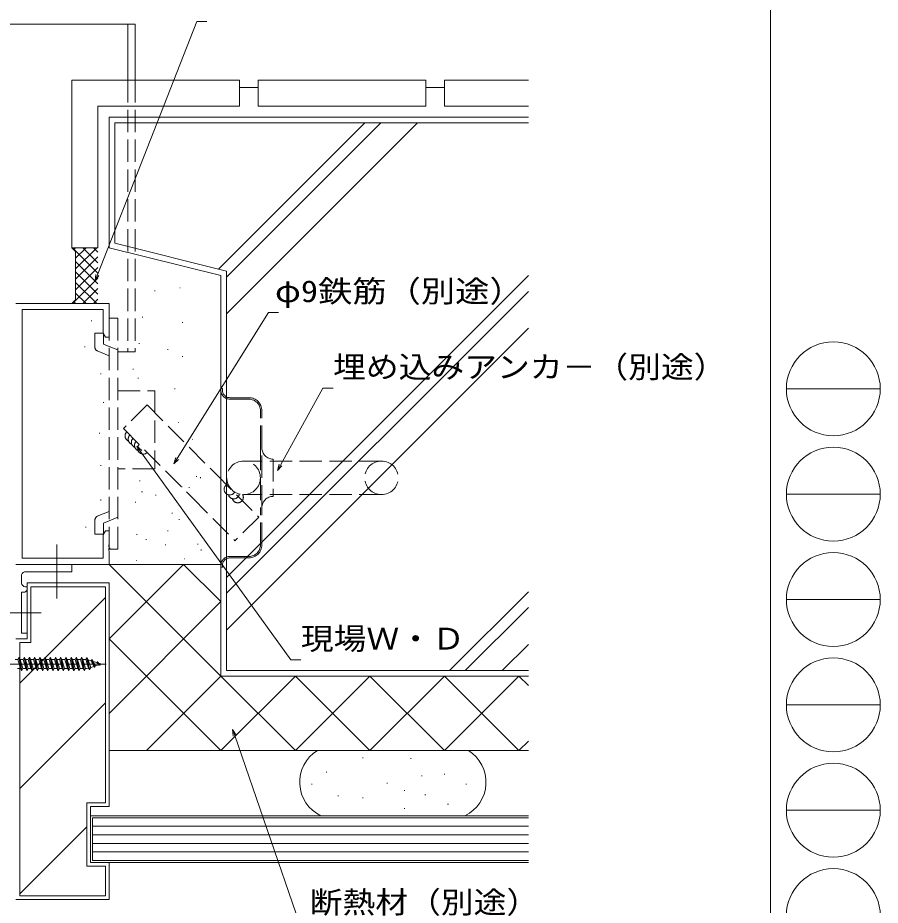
# Model space of a CAD drawing. Units: millimetres, scale not verified. Extents: x -594 to 539, y -420 to 386.
# Drawn here: x 308 to 539.5, y -239.5 to -1.3 of the extents above; entities that cross this region are included whole.
import ezdxf
from ezdxf.enums import TextEntityAlignment as Align

# ---------------------------------------------------------------- set-up
doc = ezdxf.new("R2010")
doc.units = ezdxf.units.MM
doc.header["$LTSCALE"] = 2
doc.linetypes.add('CHAIN2', pattern=[12, 9, -1, 1, -1])
doc.linetypes.add('DASHED3', pattern=[4, 3, -1])
for name, color, linetype, lineweight in [('0-1_YKK_ZWAK', 7, 'Continuous', 9), ('0-3_YKK_11', 7, 'Continuous', 9), ('0-4_YKK_12', 2, 'Continuous', 9), ('0-5_YKK_13', 4, 'Continuous', 9), ('0-6_YKK_D', 6, 'Continuous', 9), ('0-7_YSS_K', 3, 'Continuous', 9)]:
    doc.layers.add(name, color=color, linetype=linetype, lineweight=lineweight)
doc.styles.add('ＭＳ ゴシック', font='')
doc.styles.get('ＭＳ ゴシック').set_extended_font_data('MS Gothic')

msp = doc.modelspace()

# ---------------------------------------------------------------- linework, layer by layer
at = {"layer": '0-1_YKK_ZWAK'}
for p, q in [((510, 382), (510, -368)), ((514.252, -100.88), (539.452, -100.88)), ((514.252, -129.16), (539.452, -129.16)), ((514.252, -157.44), (539.452, -157.44)), ((514.252, -185.72), (539.452, -185.72)), ((514.252, -214), (539.452, -214))]:
    msp.add_line(p, q, dxfattribs=at)
for centre in [(526.852, -100.88), (526.852, -129.16), (526.852, -157.44), (526.852, -185.72), (526.852, -214), (526.852, -242.28)]:
    msp.add_circle(centre, 12.6, dxfattribs=at)
at = {"layer": '0-3_YKK_11'}
for p, q in [((332.49, -78), (307.49, -78)), ((332.49, -87), (332.49, -78)), ((309.12, -79.63), (330.86, -79.63)), ((309.12, -146.37), (309.12, -79.63)), ((330.86, -79.63), (330.86, -85.909)), ((330.86, -85.909), (331.49, -87)), ((331.49, -87), (332.49, -87)), ((331.49, -139), (330.86, -140.091)), ((330.86, -140.091), (330.86, -146.37)), ((332.49, -139), (331.49, -139)), ((332.49, -142.542), (332.49, -139)), ((332.37, -142.725), (332.49, -142.542)), ((332.37, -143.275), (332.37, -142.725)), ((332.49, -143.458), (332.37, -143.275)), ((332.37, -143.725), (332.49, -143.542)), ((332.37, -144.275), (332.37, -143.725)), ((332.49, -144.458), (332.37, -144.275)), ((332.49, -143.542), (332.49, -143.458)), ((332.49, -148), (332.49, -144.458)), ((330.86, -146.37), (309.12, -146.37)), ((308.99, -148), (307.49, -148)), ((307.49, -148), (332.49, -148)), ((322.49, -148), (308.99, -148)), ((309.99, -150), (322.49, -150)), ((322.49, -150), (322.49, -148)), ((308.99, -153), (308.99, -151)), ((310.49, -154), (309.99, -154)), ((310.49, -154.5), (310.49, -154)), ((308.99, -155.5), (309.49, -155.5)), ((308.99, -166.5), (308.99, -155.5)), ((310.49, -166.5), (308.99, -166.5)), ((310.49, -168), (310.49, -166.5)), ((307.49, -168), (310.49, -168))]:
    msp.add_line(p, q, dxfattribs=at)
for centre, start, end in [((309.99, -151), 89.99991, 180.00006), ((309.99, -153), 180.00003, 269.99983), ((309.49, -154.5), 269.9998, 359.99995)]:
    msp.add_arc(centre, 1, start, end, dxfattribs=at)
at = {"layer": '0-4_YKK_12'}
msp.add_line((337.49, -3.002), (337.49, -18.002), dxfattribs=at)
at = {"layer": '0-4_YKK_12', "linetype": 'DASHED3'}
for p, q in [((337.49, -18.002), (337.49, -91)), ((339.49, -18.002), (339.49, -91)), ((334.79, -91.002), (339.49, -91.002))]:
    msp.add_line(p, q, dxfattribs=at)
at = {"layer": '0-4_YKK_12'}
msp.add_lwpolyline([(158.99, -3.002), (339.49, -3.002), (339.49, -18.002)], dxfattribs=at)
at = {"layer": '0-5_YKK_13', "linetype": 'DASHED3'}
for p, q in [((332.49, -143.906), (332.49, -81.906)), ((332.49, -81.906), (334.79, -81.906)), ((334.79, -81.906), (334.79, -143.906)), ((328.69, -85.906), (330.99, -85.906)), ((328.69, -89.783), (328.69, -85.906)), ((330.99, -85.906), (330.99, -88.906)), ((330.99, -88.906), (332.49, -89.512)), ((332.49, -89.512), (334.79, -90.442)), ((329.316, -90.71), (332.49, -91.993)), ((334.79, -101.406), (344.79, -101.406)), ((344.79, -101.406), (344.79, -122.406)), ((362.89, -100.764), (362.89, -101.264)), ((369.99, -103.264), (364.89, -103.264)), ((369.99, -103.664), (364.89, -103.664)), ((373.09, -116.764), (373.09, -106.764)), ((373.49, -116.764), (373.49, -106.764)), ((373.09, -116.764), (373.09, -132.764)), ((373.49, -132.764), (373.49, -116.764)), ((405.59, -120.264), (368.59, -120.264)), ((376.49, -119.764), (376.49, -129.764)), ((344.79, -122.406), (334.79, -122.406)), ((405.59, -129.264), (368.59, -129.264)), ((373.09, -142.764), (373.09, -132.764)), ((373.49, -142.764), (373.49, -132.764)), ((329.316, -135.102), (332.49, -133.82)), ((332.49, -136.3), (334.79, -135.371)), ((328.69, -136.029), (328.69, -139.906)), ((330.99, -136.906), (332.49, -136.3)), ((330.99, -139.906), (330.99, -136.906)), ((328.69, -139.906), (330.99, -139.906)), ((332.49, -143.906), (334.79, -143.906)), ((364.89, -145.864), (369.99, -145.864)), ((364.89, -146.264), (369.99, -146.264)), ((362.89, -148.264), (362.89, -148.764))]:
    msp.add_line(p, q, dxfattribs=at)
at = {"layer": '0-5_YKK_13', "linetype": 'CHAIN2'}
for p, q in [((318.49, -142.694), (318.49, -157.139)), ((304.46, -161), (314.241, -161)), ((301.804, -174.75), (331.696, -174.75))]:
    msp.add_line(p, q, dxfattribs=at)
at = {"layer": '0-5_YKK_13'}
for p, q in [((307.226, -173.51), (307.995, -173.51)), ((308.26, -173), (307.995, -173.51)), ((307.995, -173.51), (308.695, -175.99)), ((308.26, -173), (308.96, -176.5)), ((308.36, -173), (309.06, -176.5)), ((308.626, -173.51), (309.326, -175.99)), ((308.626, -173.51), (309.395, -173.51)), ((309.66, -173), (309.395, -173.51)), ((309.395, -173.51), (310.095, -175.99)), ((309.66, -173), (310.36, -176.5)), ((309.66, -173), (309.76, -173)), ((309.76, -173), (310.46, -176.5)), ((309.76, -173), (310.026, -173.51)), ((310.026, -173.51), (310.795, -173.51)), ((310.026, -173.51), (310.726, -175.99)), ((311.06, -173), (310.795, -173.51)), ((310.795, -173.51), (311.495, -175.99)), ((311.06, -173), (311.76, -176.5)), ((311.06, -173), (311.16, -173)), ((311.16, -173), (311.86, -176.5)), ((311.16, -173), (311.426, -173.51)), ((311.426, -173.51), (312.195, -173.51)), ((311.426, -173.51), (312.126, -175.99)), ((312.46, -173), (312.195, -173.51)), ((312.195, -173.51), (312.895, -175.99)), ((312.46, -173), (313.16, -176.5)), ((312.46, -173), (312.56, -173)), ((312.56, -173), (313.26, -176.5)), ((312.56, -173), (312.826, -173.51)), ((312.826, -173.51), (313.595, -173.51)), ((312.826, -173.51), (313.526, -175.99)), ((313.86, -173), (313.595, -173.51)), ((313.595, -173.51), (314.295, -175.99)), ((313.86, -173), (314.56, -176.5)), ((313.86, -173), (313.96, -173)), ((313.96, -173), (314.66, -176.5)), ((313.96, -173), (314.226, -173.51)), ((314.226, -173.51), (314.995, -173.51)), ((314.226, -173.51), (314.926, -175.99)), ((315.26, -173), (314.995, -173.51)), ((314.995, -173.51), (315.695, -175.99)), ((315.26, -173), (315.96, -176.5)), ((315.26, -173), (315.36, -173)), ((315.36, -173), (316.06, -176.5)), ((315.36, -173), (315.626, -173.51)), ((315.626, -173.51), (316.395, -173.51)), ((315.626, -173.51), (316.326, -175.99)), ((316.66, -173), (316.395, -173.51)), ((316.395, -173.51), (317.095, -175.99)), ((316.66, -173), (317.36, -176.5)), ((316.66, -173), (316.76, -173)), ((316.76, -173), (317.46, -176.5)), ((316.76, -173), (317.026, -173.51)), ((317.026, -173.51), (317.795, -173.51)), ((317.026, -173.51), (317.726, -175.99)), ((318.06, -173), (317.795, -173.51)), ((317.795, -173.51), (318.495, -175.99)), ((318.06, -173), (318.76, -176.5)), ((318.06, -173), (318.16, -173)), ((318.16, -173), (318.86, -176.5)), ((318.16, -173), (318.426, -173.51)), ((318.426, -173.51), (319.195, -173.51)), ((318.426, -173.51), (319.126, -175.99)), ((319.46, -173), (319.195, -173.51)), ((319.195, -173.51), (319.895, -175.99)), ((319.46, -173), (320.16, -176.5)), ((319.46, -173), (319.56, -173)), ((319.56, -173), (320.26, -176.5)), ((319.56, -173), (319.826, -173.51)), ((319.826, -173.51), (320.595, -173.51)), ((319.826, -173.51), (320.526, -175.99)), ((320.86, -173), (320.595, -173.51)), ((320.595, -173.51), (321.295, -175.99)), ((320.86, -173), (321.56, -176.5)), ((320.86, -173), (320.96, -173)), ((320.96, -173), (321.66, -176.5)), ((320.96, -173), (321.226, -173.51)), ((321.226, -173.51), (321.995, -173.51)), ((321.226, -173.51), (321.926, -175.99)), ((322.26, -173), (321.995, -173.51)), ((321.995, -173.51), (322.695, -175.99)), ((322.26, -173), (322.96, -176.5)), ((322.26, -173), (322.36, -173)), ((322.36, -173), (323.06, -176.5)), ((322.36, -173), (322.626, -173.51)), ((322.626, -173.51), (323.395, -173.51)), ((322.626, -173.51), (323.326, -175.99)), ((323.66, -173), (323.395, -173.51)), ((323.395, -173.51), (324.095, -175.99)), ((323.66, -173), (324.36, -176.5)), ((323.66, -173), (323.76, -173)), ((323.76, -173), (324.46, -176.5)), ((323.76, -173), (324.026, -173.51)), ((324.026, -173.51), (324.795, -173.51)), ((324.026, -173.51), (324.726, -175.99)), ((325.06, -173), (324.795, -173.51)), ((324.795, -173.51), (325.495, -175.99)), ((325.06, -173), (325.76, -176.5)), ((325.06, -173), (325.16, -173)), ((325.86, -176.5), (325.16, -173)), ((325.16, -173), (325.42, -173.5)), ((325.426, -173.51), (326.126, -175.99)), ((325.426, -173.51), (326.247, -173.51)), ((326.46, -173.1), (326.247, -173.51)), ((326.247, -173.51), (326.953, -175.832)), ((327.16, -176.23), (326.46, -173.1)), ((326.46, -173.1), (326.56, -173.1)), ((326.56, -173.1), (327.26, -176.23)), ((326.56, -173.1), (326.838, -173.634)), ((327.565, -175.645), (326.838, -173.634)), ((327.678, -173.89), (326.838, -173.634)), ((327.86, -173.54), (327.678, -173.89)), ((327.678, -173.89), (328.421, -175.383)), ((328.55, -175.63), (327.86, -173.54)), ((327.86, -173.54), (327.96, -173.54)), ((327.96, -173.54), (328.66, -175.63)), ((327.96, -173.54), (328.23, -174.059)), ((308.695, -175.99), (307.926, -175.99)), ((308.96, -176.5), (308.695, -175.99)), ((309.06, -176.5), (309.326, -175.99)), ((310.095, -175.99), (309.326, -175.99)), ((310.36, -176.5), (310.095, -175.99)), ((310.46, -176.5), (310.726, -175.99)), ((311.495, -175.99), (310.726, -175.99)), ((311.76, -176.5), (311.495, -175.99)), ((311.86, -176.5), (312.126, -175.99)), ((312.895, -175.99), (312.126, -175.99)), ((313.16, -176.5), (312.895, -175.99)), ((313.26, -176.5), (313.526, -175.99)), ((314.295, -175.99), (313.526, -175.99)), ((314.56, -176.5), (314.295, -175.99)), ((314.66, -176.5), (314.926, -175.99)), ((315.695, -175.99), (314.926, -175.99)), ((315.96, -176.5), (315.695, -175.99)), ((316.06, -176.5), (316.326, -175.99)), ((317.095, -175.99), (316.326, -175.99)), ((317.36, -176.5), (317.095, -175.99)), ((317.46, -176.5), (317.726, -175.99)), ((318.495, -175.99), (317.726, -175.99)), ((318.76, -176.5), (318.495, -175.99)), ((318.86, -176.5), (319.126, -175.99)), ((319.895, -175.99), (319.126, -175.99)), ((320.16, -176.5), (319.895, -175.99)), ((320.26, -176.5), (320.526, -175.99)), ((321.295, -175.99), (320.526, -175.99)), ((321.56, -176.5), (321.295, -175.99)), ((321.66, -176.5), (321.926, -175.99)), ((322.695, -175.99), (321.926, -175.99)), ((322.96, -176.5), (322.695, -175.99)), ((323.06, -176.5), (323.326, -175.99)), ((324.095, -175.99), (323.326, -175.99)), ((324.36, -176.5), (324.095, -175.99)), ((324.46, -176.5), (324.726, -175.99)), ((325.495, -175.99), (324.726, -175.99)), ((325.76, -176.5), (325.495, -175.99)), ((325.86, -176.5), (326.126, -175.99)), ((326.434, -175.99), (326.126, -175.99)), ((326.953, -175.832), (326.434, -175.99)), ((327.16, -176.23), (326.953, -175.832)), ((327.16, -176.23), (327.26, -176.23)), ((327.26, -176.23), (327.565, -175.645)), ((328.399, -175.39), (327.565, -175.644)), ((329.173, -174.347), (328.23, -174.059)), ((328.421, -175.383), (328.399, -175.39)), ((328.55, -175.63), (328.421, -175.383)), ((328.55, -175.63), (328.66, -175.63)), ((328.66, -175.63), (328.859, -175.249)), ((329.26, -174.18), (329.173, -174.347)), ((329.173, -174.347), (329.815, -174.864)), ((329.26, -174.18), (329.95, -175.03)), ((329.26, -174.18), (329.36, -174.18)), ((329.36, -174.18), (330.06, -175.03)), ((330.49, -174.75), (329.607, -174.48)), ((329.658, -174.541), (330.152, -174.854)), ((330.49, -174.75), (330.152, -174.854)), ((308.96, -176.5), (309.06, -176.5)), ((310.36, -176.5), (310.46, -176.5)), ((311.76, -176.5), (311.86, -176.5)), ((313.16, -176.5), (313.26, -176.5)), ((314.56, -176.5), (314.66, -176.5)), ((315.96, -176.5), (316.06, -176.5)), ((317.36, -176.5), (317.46, -176.5)), ((318.76, -176.5), (318.86, -176.5)), ((320.16, -176.5), (320.26, -176.5)), ((321.56, -176.5), (321.66, -176.5)), ((322.96, -176.5), (323.06, -176.5)), ((324.36, -176.5), (324.46, -176.5)), ((325.76, -176.5), (325.86, -176.5))]:
    msp.add_line(p, q, dxfattribs=at)
at = {"layer": '0-5_YKK_13', "linetype": 'DASHED3'}
for points in [[(362.89, -100.764), (362.49, -100.764), (362.49, -101.264), (362.49, -148.264)], [(362.49, -148.264), (362.49, -148.764), (362.89, -148.764)]]:
    msp.add_lwpolyline(points, dxfattribs=at)
at = {"layer": '0-5_YKK_13'}
for points in [[(308.26, -173), (308.36, -173), (308.626, -173.51)], [(329.875, -174.938), (328.859, -175.249), (328.23, -174.059)], [(329.95, -175.03), (330.06, -175.03), (330.152, -174.854)]]:
    msp.add_lwpolyline(points, dxfattribs=at)
at = {"layer": '0-5_YKK_13', "linetype": 'DASHED3'}
msp.add_circle((368.59, -124.764), 4.5, dxfattribs=at)
for centre, radius, start, end in [((329.69, -89.783), 1, 180.00087, 248.00571), ((364.89, -101.264), 2.4, 180, 270), ((364.89, -101.264), 2, 180, 270), ((369.99, -106.764), 3.5, 0, 90), ((369.99, -106.764), 3.1, 0, 90), ((376.49, -116.764), 3, 180, 270), ((405.59, -124.764), 4.5, 90, 270), ((405.59, -124.764), 4.5, 270, 90), ((376.49, -132.764), 3, 90, 180), ((329.69, -136.029), 1, 111.99428, 179.99911), ((369.99, -142.764), 3.5, 270, 0), ((369.99, -142.764), 3.1, 270, 0), ((364.89, -148.264), 2.4, 90, 180), ((364.89, -148.264), 2, 90, 180)]:
    msp.add_arc(centre, radius, start, end, dxfattribs=at)
at = {"layer": '0-6_YKK_D'}
for p, q in [((329.34, -70.333), (356.046, -2.283)), ((356.046, -2.283), (358.746, -2.283)), ((328.719, -71.915), (328.916, -70.166)), ((328.719, -71.915), (329.34, -70.333)), ((329.764, -70.499), (328.719, -71.915)), ((350.747, -119.604), (375.249, -80.38)), ((375.249, -80.38), (377.949, -80.38)), ((378.482, -121.337), (389.887, -100.705)), ((389.887, -100.705), (392.587, -100.705)), ((339.926, -116.299), (340.919, -117.678)), ((339.926, -116.299), (341.289, -117.412)), ((340.55, -117.944), (339.926, -116.299)), ((340.919, -117.678), (381.247, -173.638)), ((349.846, -121.046), (350.36, -119.363)), ((349.846, -121.046), (350.747, -119.604)), ((351.133, -119.846), (349.846, -121.046)), ((377.66, -122.824), (378.084, -121.116)), ((377.66, -122.824), (378.482, -121.337)), ((378.881, -121.557), (377.66, -122.824)), ((381.247, -173.638), (383.947, -173.638)), ((365.63, -192.36), (366.186, -193.966)), ((365.63, -192.36), (366.616, -193.818)), ((365.755, -194.115), (365.63, -192.36)), ((366.186, -193.966), (383.624, -244.386))]:
    msp.add_line(p, q, dxfattribs=at)
at = {"layer": '0-7_YSS_K'}
for p, q in [((367.49, -25.002), (367.49, -18.002)), ((372.49, -25.002), (372.49, -18.002)), ((372.49, -18.002), (417.49, -18.002)), ((417.49, -25.002), (417.49, -18.002)), ((422.49, -25.002), (422.49, -18.002)), ((422.49, -18.002), (445, -18.002)), ((367.49, -20.002), (372.49, -20.002)), ((417.49, -20.002), (422.49, -20.002)), ((329.49, -25.002), (367.49, -25.002)), ((329.49, -25.002), (329.49, -63.002)), ((372.49, -25.002), (417.49, -25.002)), ((422.49, -25.002), (445, -25.002)), ((332.49, -28), (445, -28)), ((332.49, -28), (332.49, -63)), ((401.138, -29.499), (361.844, -68.792)), ((415.28, -29.499), (363.99, -80.789)), ((405.38, -29.499), (363.99, -70.889)), ((363.99, -69.329), (333.99, -61.829)), ((323.49, -64.002), (322.49, -63.002)), ((329.49, -63.002), (322.49, -63.002)), ((322.634, -63.002), (329.49, -69.858)), ((323.49, -63.002), (323.062, -63.43)), ((326.318, -63.002), (323.49, -65.83)), ((329.147, -63.002), (323.49, -68.659)), ((323.49, -64.002), (323.49, -77)), ((325.463, -63.002), (329.49, -67.029)), ((328.291, -63.002), (329.49, -64.201)), ((332.49, -63), (362.49, -70.5)), ((329.49, -65.487), (323.49, -71.487)), ((323.49, -66.686), (329.49, -72.686)), ((329.49, -68.316), (323.49, -74.316)), ((329.49, -71.144), (322.634, -78)), ((323.49, -69.515), (329.49, -75.515)), ((362.49, -70.5), (362.49, -178)), ((363.99, -176.5), (363.99, -69.329)), ((445, -70.49), (363.99, -151.5)), ((323.49, -72.343), (329.147, -78)), ((351.495, -73.769), (351.595, -73.769)), ((323.49, -75.171), (326.318, -78)), ((329.49, -73.973), (325.463, -78)), ((344.704, -74.592), (344.805, -74.592)), ((445, -74.732), (363.99, -155.742)), ((323.49, -77), (322.49, -78)), ((323.062, -77.572), (323.49, -78)), ((329.49, -76.801), (328.291, -78)), ((327.751, -82.537), (327.751, -82.737)), ((341.468, -81.585), (341.468, -81.785)), ((352.066, -83.123), (352.266, -83.123)), ((445, -84.632), (363.99, -165.642)), ((325.976, -89.547), (325.976, -89.747)), ((340.533, -88.603), (340.533, -88.803)), ((348.252, -90.241), (348.252, -90.441)), ((352.066, -92.212), (352.266, -92.212)), ((330.235, -96.734), (330.235, -96.934)), ((338.828, -95.57), (339.028, -95.57)), ((340.299, -97.96), (340.299, -98.16)), ((350.124, -100.767), (350.124, -100.967)), ((330.945, -104.454), (330.945, -104.654)), ((351.083, -109.958), (351.183, -109.958)), ((329.88, -112.706), (329.88, -112.906)), ((354.787, -114.482), (354.887, -114.482)), ((330.235, -121.401), (330.235, -121.601)), ((340.606, -125.603), (340.806, -125.603)), ((355.82, -124.417), (356.02, -124.417)), ((356.995, -124.628), (356.995, -124.828)), ((341.199, -128.567), (341.399, -128.567)), ((351.869, -127.184), (352.069, -127.184)), ((353.844, -127.381), (354.044, -127.381)), ((330.235, -130.629), (330.235, -130.829)), ((344.977, -129.307), (344.977, -129.507)), ((339.597, -131.178), (339.597, -131.378)), ((349.3, -134.297), (349.5, -134.297)), ((326.242, -137.905), (326.242, -138.105)), ((351.293, -135.857), (351.293, -136.057)), ((339.816, -140.026), (340.016, -140.026)), ((348.115, -139.039), (348.315, -139.039)), ((342.404, -141.237), (342.404, -141.437)), ((347.522, -142.793), (347.722, -142.793)), ((356.215, -142.595), (356.415, -142.595)), ((332.662, -143.584), (332.662, -143.784)), ((357.229, -144.044), (357.229, -144.244)), ((339.766, -146.97), (339.866, -146.97)), ((352.729, -146.559), (352.829, -146.559)), ((352.729, -146.559), (352.829, -146.559)), ((331.99, -148), (362.49, -148)), ((332.49, -147.999), (362.49, -178)), ((332.49, -168), (352.49, -148)), ((352.491, -148), (362.49, -158)), ((310.49, -153), (332.49, -153)), ((310.49, -153), (310.49, -168)), ((331.49, -154), (311.49, -154)), ((311.49, -169), (311.49, -154)), ((331.49, -154), (331.49, -212)), ((332.49, -153), (332.49, -213)), ((331.49, -156.863), (308.49, -179.863)), ((445, -155.342), (423.842, -176.5)), ((332.49, -187.999), (362.49, -158)), ((445, -159.585), (428.085, -176.5)), ((307.49, -168), (310.49, -168)), ((311.49, -169), (308.49, -169)), ((308.49, -237), (308.49, -169)), ((332.49, -167.999), (362.49, -198)), ((445, -169.484), (437.985, -176.5)), ((342.49, -198), (362.49, -178)), ((445, -178), (362.49, -178)), ((445, -178), (362.49, -178)), ((362.49, -178), (382.49, -198)), ((362.49, -198), (382.49, -178)), ((363.99, -176.5), (445, -176.5)), ((382.49, -198), (402.49, -178)), ((382.49, -178), (402.49, -198)), ((402.49, -198), (422.49, -178)), ((402.49, -178), (422.49, -198)), ((422.49, -198), (442.49, -178)), ((422.49, -178), (442.49, -198)), ((442.49, -178), (445, -180.51)), ((331.49, -185.147), (308.49, -208.147)), ((442.49, -198), (445, -195.49)), ((332.49, -198), (362.49, -198)), ((362.49, -198), (445, -198)), ((428.904, -198), (388.368, -198)), ((400.451, -199.91), (400.651, -199.91)), ((413.361, -200.154), (413.561, -200.154)), ((390.709, -203.807), (390.908, -203.807)), ((416.283, -204.781), (416.483, -204.781)), ((422.373, -204.294), (422.573, -204.294)), ((386.811, -206.974), (387.011, -206.974)), ((407.028, -206.73), (407.228, -206.73)), ((428.218, -206.974), (428.418, -206.974)), ((411.656, -208.679), (411.856, -208.679)), ((326.49, -229), (326.49, -212)), ((326.49, -212), (331.49, -212)), ((393.875, -210.14), (394.075, -210.14)), ((400.451, -210.627), (400.651, -210.627)), ((417.258, -209.896), (417.458, -209.896)), ((411.656, -213.55), (411.856, -213.55)), ((423.347, -212.332), (423.547, -212.332)), ((327.49, -215.5), (327.49, -228)), ((445, -215.5), (327.49, -215.5)), ((327.99, -216), (327.99, -227.5)), ((445, -216), (327.99, -216)), ((426.759, -216), (390.514, -216)), ((326.49, -218.432), (308.49, -236.432)), ((327.99, -218.3), (445, -218.3)), ((327.99, -220.6), (445, -220.6)), ((327.99, -222.9), (445, -222.9)), ((327.99, -225.2), (445, -225.2)), ((327.49, -228), (332.49, -228)), ((327.49, -228), (445, -228)), ((327.99, -227.5), (445, -227.5)), ((332.49, -228), (332.49, -238)), ((326.49, -229), (331.49, -229)), ((331.49, -229), (331.49, -237)), ((307.49, -238), (332.49, -238)), ((331.49, -237), (308.49, -237))]:
    msp.add_line(p, q, dxfattribs=at)
at = {"layer": '0-7_YSS_K', "linetype": 'DASHED3'}
for p, q in [((342.69, -105.207), (336.311, -111.557)), ((342.69, -105.207), (361.029, -123.63)), ((336.311, -111.557), (354.651, -129.98)), ((361.029, -123.63), (372.64, -135.293)), ((354.651, -129.98), (366.261, -141.643)), ((372.64, -135.293), (366.261, -141.643))]:
    msp.add_line(p, q, dxfattribs=at)
at = {"layer": '0-7_YSS_K'}
for points in [[(322.49, -63.002), (322.49, -18.002), (367.49, -18.002)], [(445, -29.5), (333.99, -29.5), (333.99, -61.829)], [(327.49, -228), (327.49, -213), (332.49, -213)]]:
    msp.add_lwpolyline(points, dxfattribs=at)
at = {"layer": '0-7_YSS_K', "linetype": 'DASHED3'}
for centre, start, end in [((338.26, -113.515), 134.87027, 248.44844), ((339.107, -114.365), 134.87027, 248.44844), ((339.954, -115.216), 134.87027, 248.44844), ((340.8, -116.066), 134.87027, 248.44844), ((341.647, -116.917), 134.87027, 314.87027), ((364.866, -127.887), 107.29674, 332.66602), ((365.937, -128.937), 195.608, 347.3822), ((367.009, -129.986), 195.608, 28.75838)]:
    msp.add_arc(centre, 1.5, start, end, dxfattribs=at)
at = {"layer": '0-7_YSS_K'}
for centre, start, end in [((393.636, -206.5), 121.78833, 244.16014), ((423.636, -206.5), 295.83984, 58.21165)]:
    msp.add_arc(centre, 10, start, end, dxfattribs=at)

# ---------------------------------------------------------------- texts
at = {"layer": '0-6_YKK_D', "color": 7, "style": 'ＭＳ ゴシック'}
for s, width, p in [('φ9鉄筋（別途）', 1.15, (376.989, -79.38)), ('埋め込みアンカ－（別途）', 1.1, (392.587, -99.705)), ('現場Ｗ・Ｄ', 1.1, (383.947, -172.638)), ('断熱材（別途）', 1.1, (386.324, -243.386))]:
    msp.add_text(s, height=5.865, dxfattribs=dict(at, width=width)).set_placement(p, align=Align.BOTTOM_LEFT)

doc.saveas('drawing.dxf')
